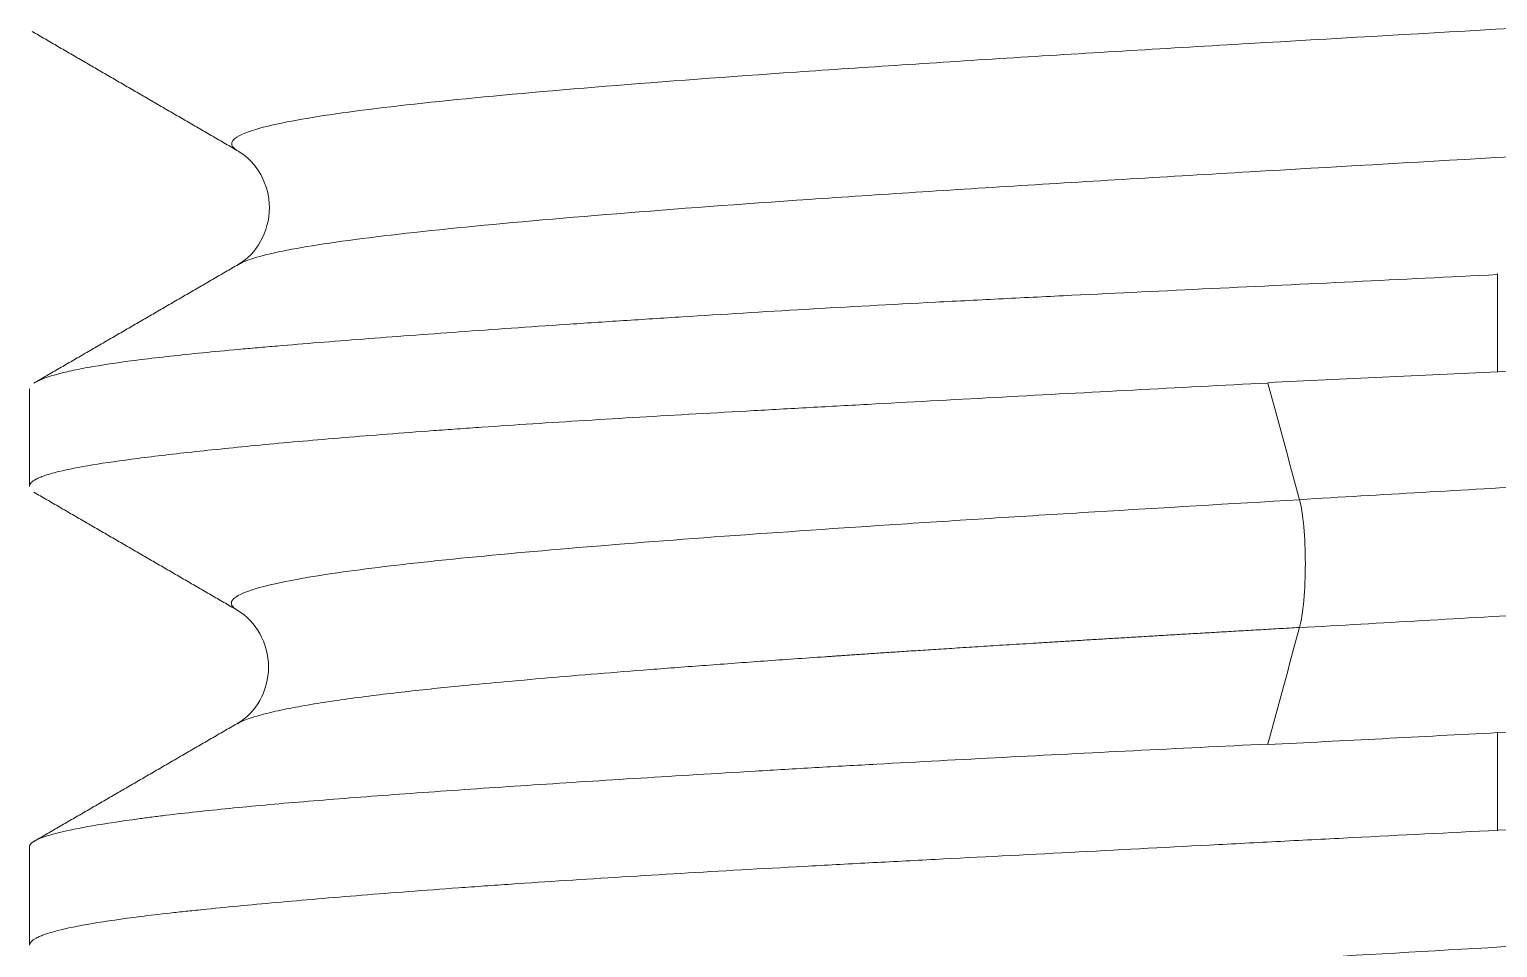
# Model space of a CAD drawing. Extents: x 840 to 1630, y 0 to 579.
# Drawn here: x 1364.63 to 1368.63, y 171.073 to 173.575 of the extents above; entities that cross this region are included whole.
import ezdxf

# ---------------------------------------------------------------- set-up
doc = ezdxf.new("R2010")
doc.units = 0
doc.header["$LTSCALE"] = 10
doc.header["$MEASUREMENT"] = 0
doc.layers.add('1', color=7, linetype='CONTINUOUS')

msp = doc.modelspace()

# ---------------------------------------------------------------- linework, layer by layer
at = {"layer": '1', "color": 7, "linetype": 'Continuous', "lineweight": 13}
for p, q in [((1368.6302, 172.6415), (1368.6302, 172.91)), ((1368.6302, 171.3915), (1368.6302, 171.66))]:
    msp.add_line(p, q, dxfattribs=at)
at = {"layer": '1', "color": 7, "linetype": 'Continuous', "lineweight": 18}
for p, q in [((1364.6302, 172.5953), (1364.6302, 172.33)), ((1364.6302, 171.347), (1364.6302, 171.08))]:
    msp.add_line(p, q, dxfattribs=at)
for points, knots in [([(1365.1963, 173.245), (1365.1655, 173.2645), (1365.1886, 173.2905), (1365.2996, 173.3165), (1365.3659, 173.3294), (1365.4045, 173.3359), (1365.5361, 173.3553), (1365.8615, 173.3941), (1366.4286, 173.4394), (1366.9091, 173.4718), (1367.1066, 173.4847), (1367.208, 173.4912), (1367.519, 173.5106), (1368.1672, 173.5494), (1368.8547, 173.5882), (1369.5157, 173.627), (1369.7317, 173.64), (1370.146, 173.6659), (1370.7416, 173.7047), (1371.3942, 173.7564), (1371.7208, 173.7952), (1371.8961, 173.8211), (1371.9623, 173.8341), (1372.0342, 173.8548), (1372.0535, 173.8625), (1372.0652, 173.8703)], [0, 0, 0, 0, 0.093618, 0.124659, 0.124659, 0.155699, 0.155699, 0.21778, 0.341942, 0.372982, 0.372982, 0.404023, 0.404023, 0.466104, 0.590266, 0.590266, 0.652347, 0.652347, 0.714428, 0.83859, 0.900671, 0.900671, 0.962752, 0.962752, 1, 1, 1, 1]), ([(1365.2005, 172.9351), (1365.2118, 172.9414), (1365.2452, 172.9542), (1365.2997, 172.9669), (1365.3659, 172.9799), (1365.4046, 172.9863), (1365.5362, 173.0057), (1365.8616, 173.0446), (1366.4287, 173.0899), (1366.9093, 173.1222), (1367.1068, 173.1351), (1367.2082, 173.1416), (1367.5192, 173.161), (1368.1673, 173.1998), (1368.8548, 173.2387), (1369.5159, 173.2775), (1369.7318, 173.2904), (1370.1462, 173.3163), (1370.7418, 173.3551), (1371.3943, 173.4069), (1371.7209, 173.4457), (1371.8961, 173.4716), (1371.9624, 173.4845), (1372.0794, 173.5182), (1372.0966, 173.539), (1372.0592, 173.5597)], [0, 0, 0, 0, 0.030205, 0.06128, 0.06128, 0.092355, 0.092355, 0.154506, 0.278806, 0.309882, 0.309882, 0.340957, 0.340957, 0.403107, 0.527408, 0.527408, 0.589558, 0.589558, 0.651709, 0.776009, 0.83816, 0.83816, 0.90031, 0.90031, 1, 1, 1, 1]), ([(1365.1995, 173.243), (1365.226, 173.2269), (1365.2652, 173.1866), (1365.2936, 173.0887), (1365.265, 172.9908), (1365.2258, 172.9505), (1365.1993, 172.9345)], [0, 0, 0, 0, 0.252441, 0.499862, 0.747378, 1, 1, 1, 1]), ([(1368.6302, 172.6424), (1368.7623, 172.6486), (1368.8933, 172.6549), (1369.1532, 172.6675), (1369.2821, 172.674), (1369.5377, 172.6874), (1369.6644, 172.6943), (1369.8214, 172.7029), (1369.8527, 172.7047), (1369.9152, 172.7082), (1369.9465, 172.7099), (1370.0397, 172.7151), (1370.101, 172.7186), (1370.2826, 172.7289), (1370.5185, 172.7424), (1370.7421, 172.7554), (1370.9052, 172.765), (1370.9855, 172.7698), (1371.0641, 172.7745), (1371.1161, 172.7777), (1371.1419, 172.7792), (1371.2694, 172.7871), (1371.3664, 172.7932), (1371.5509, 172.8054), (1371.6384, 172.8114), (1371.8039, 172.8238), (1371.8819, 172.8301), (1371.9733, 172.8384), (1371.9912, 172.8401), (1372.0265, 172.8434), (1372.0439, 172.8451), (1372.0947, 172.8502), (1372.127, 172.8536), (1372.2196, 172.8639), (1372.3311, 172.8777), (1372.4191, 172.8913), (1372.4762, 172.9014), (1372.4937, 172.9047), (1372.5258, 172.9113), (1372.5403, 172.9147), (1372.5789, 172.9245), (1372.5981, 172.9308), (1372.6136, 172.9384), (1372.6161, 172.9397), (1372.6182, 172.9411)], [0, 0, 0, 0, 0.065727, 0.065727, 0.131454, 0.131454, 0.19718, 0.19718, 0.213612, 0.213612, 0.230044, 0.230044, 0.262907, 0.262907, 0.328634, 0.394361, 0.394361, 0.427224, 0.443656, 0.443656, 0.460088, 0.460088, 0.525814, 0.525814, 0.591541, 0.591541, 0.657268, 0.657268, 0.6737, 0.6737, 0.690131, 0.690131, 0.722995, 0.722995, 0.788722, 0.854448, 0.854448, 0.887312, 0.887312, 0.920175, 0.920175, 0.985902, 0.985902, 1, 1, 1, 1]), ([(1368.6304, 172.907), (1368.4983, 172.9003), (1368.3673, 172.8939), (1368.1074, 172.8812), (1367.8496, 172.8688), (1367.5961, 172.8566), (1367.4391, 172.8489), (1367.4077, 172.8474), (1367.3452, 172.8443), (1367.3139, 172.8427), (1367.2207, 172.838), (1367.1594, 172.8349), (1366.9777, 172.8254), (1366.8597, 172.8189), (1366.63, 172.8056), (1366.5182, 172.7987), (1366.3552, 172.7884), (1366.2748, 172.7832), (1366.1963, 172.7781), (1366.1443, 172.7746), (1366.1185, 172.7729), (1365.9911, 172.7642), (1365.8941, 172.7575), (1365.7096, 172.7442), (1365.5346, 172.7312), (1365.3786, 172.7186), (1365.2872, 172.7108), (1365.2693, 172.7093), (1365.2339, 172.7062), (1365.2166, 172.7046), (1365.1658, 172.7), (1365.1334, 172.6969), (1365.0408, 172.6877), (1364.9851, 172.6816), (1364.8853, 172.6692), (1364.8413, 172.6628), (1364.7842, 172.6529), (1364.7667, 172.6496), (1364.7346, 172.6428), (1364.7201, 172.6393), (1364.6815, 172.629), (1364.6624, 172.622), (1364.6495, 172.6151), (1364.6493, 172.6151), (1364.6492, 172.615)], [0, 0, 0, 0, 0.066627, 0.066627, 0.133253, 0.19988, 0.19988, 0.216537, 0.216537, 0.233193, 0.233193, 0.266507, 0.266507, 0.333133, 0.333133, 0.39976, 0.39976, 0.433073, 0.44973, 0.44973, 0.466387, 0.466387, 0.533013, 0.533013, 0.59964, 0.666267, 0.666267, 0.682923, 0.682923, 0.69958, 0.69958, 0.732893, 0.732893, 0.79952, 0.79952, 0.866147, 0.866147, 0.89946, 0.89946, 0.932773, 0.932773, 0.9994, 0.9994, 1, 1, 1, 1]), ([(1364.6302, 172.3303), (1364.6302, 172.3312), (1364.6304, 172.3321), (1364.6324, 172.3393), (1364.6398, 172.3456), (1364.6566, 172.3534), (1364.6604, 172.355), (1364.6686, 172.3581), (1364.6819, 172.3627), (1364.6984, 172.3673), (1364.7356, 172.3764), (1364.7963, 172.3883), (1364.879, 172.4002), (1364.9494, 172.4092), (1364.9743, 172.4123), (1365.0268, 172.4184), (1365.0546, 172.4215), (1365.1413, 172.4309), (1365.2665, 172.4437), (1365.4823, 172.4628), (1365.6448, 172.4754), (1365.7523, 172.4833), (1365.7741, 172.4848), (1365.8183, 172.488), (1365.8407, 172.4895), (1365.9086, 172.4942), (1365.9546, 172.4973), (1366.0954, 172.5065), (1366.2897, 172.5185), (1366.4971, 172.5303), (1366.6576, 172.5393), (1366.7119, 172.5423), (1366.8223, 172.5483), (1366.8783, 172.5514), (1367.0488, 172.5607), (1367.1642, 172.567), (1367.3984, 172.5796), (1367.636, 172.5924), (1367.8805, 172.6052), (1368.0044, 172.6115)], [0, 0, 0, 0, 0.00951, 0.00951, 0.075542, 0.075542, 0.092051, 0.092051, 0.108559, 0.141575, 0.141575, 0.207608, 0.27364, 0.27364, 0.306657, 0.306657, 0.339673, 0.339673, 0.405706, 0.471739, 0.537771, 0.537771, 0.554279, 0.554279, 0.570788, 0.570788, 0.603804, 0.603804, 0.669837, 0.735869, 0.735869, 0.768886, 0.768886, 0.801902, 0.801902, 0.867935, 0.867935, 0.933967, 1, 1, 1, 1]), ([(1368.0906, 172.2942), (1368.3123, 172.3072), (1368.6496, 172.3266), (1368.9847, 172.346), (1369.2066, 172.3589), (1369.3167, 172.3654), (1369.8612, 172.3978), (1370.4845, 172.4366), (1371.0807, 172.4819), (1371.2997, 172.5013), (1371.4367, 172.5142), (1371.5006, 172.5207), (1371.7959, 172.553), (1371.9551, 172.5789), (1372.0455, 172.61), (1372.0572, 172.6151), (1372.0654, 172.6203)], [0, 0, 0, 0, 0.119048, 0.178572, 0.178572, 0.238095, 0.238095, 0.476191, 0.595238, 0.654762, 0.654762, 0.714286, 0.714286, 0.952382, 0.952382, 1, 1, 1, 1]), ([(1365.1929, 171.9949), (1365.1928, 171.995), (1365.1926, 171.9951), (1365.1766, 172.0062), (1365.1768, 172.0393), (1365.3174, 172.0725), (1365.5093, 172.1001), (1365.5515, 172.1057), (1365.643, 172.1167), (1365.7912, 172.1333), (1366.2078, 172.172), (1366.6685, 172.2051), (1367.0903, 172.2328), (1367.1765, 172.2383), (1367.3523, 172.2493), (1367.6209, 172.2659), (1367.9012, 172.2825), (1368.0906, 172.2935)], [0, 0, 0, 0, 0.000778, 0.000778, 0.111802, 0.333852, 0.333852, 0.389364, 0.389364, 0.444876, 0.555901, 0.777951, 0.777951, 0.833463, 0.833463, 0.888975, 1, 1, 1, 1]), ([(1368.0906, 171.9455), (1368.1002, 171.9802), (1368.1127, 172.1195), (1368.1002, 172.2589), (1368.0906, 172.2935)], [0, 0, 0, 0, 0.500044, 1, 1, 1, 1]), ([(1368.0908, 171.9447), (1368.3125, 171.9576), (1368.6498, 171.977), (1368.9849, 171.9964), (1369.2068, 172.0094), (1369.3169, 172.0159), (1369.8614, 172.0482), (1370.4846, 172.087), (1371.0808, 172.1323), (1371.2998, 172.1517), (1371.4368, 172.1647), (1371.5007, 172.1711), (1371.796, 172.2035), (1371.9552, 172.2294), (1372.0841, 172.2737), (1372.0951, 172.2922), (1372.0607, 172.3107)], [0, 0, 0, 0, 0.106067, 0.1591, 0.1591, 0.212134, 0.212134, 0.424268, 0.530335, 0.583368, 0.583368, 0.636402, 0.636402, 0.848536, 0.848536, 1, 1, 1, 1]), ([(1365.1962, 171.9927), (1365.2229, 171.9764), (1365.2626, 171.9356), (1365.2913, 171.8378), (1365.263, 171.7401), (1365.2237, 171.6997), (1365.1972, 171.6836)], [0, 0, 0, 0, 0.252519, 0.500044, 0.747535, 1, 1, 1, 1]), ([(1372.6302, 171.9706), (1372.6301, 171.9638), (1372.6239, 171.9571), (1372.608, 171.9487), (1372.6044, 171.947), (1372.5963, 171.9437), (1372.5831, 171.9387), (1372.5663, 171.9337), (1372.5281, 171.924), (1372.4648, 171.9113), (1372.3771, 171.899), (1372.3021, 171.8898), (1372.2755, 171.8867), (1372.2333, 171.8821), (1372.2188, 171.8805), (1372.1892, 171.8774), (1372.1135, 171.8697), (1372.0294, 171.8619), (1371.8847, 171.849), (1371.8072, 171.8423), (1371.6418, 171.8287), (1371.554, 171.8218), (1371.4375, 171.8131), (1371.4139, 171.8113), (1371.3662, 171.8079), (1371.2939, 171.8027), (1371.2196, 171.7975), (1371.0682, 171.7874), (1370.8589, 171.774), (1370.6352, 171.7612), (1370.4618, 171.7517), (1370.4031, 171.7485), (1370.3136, 171.7438), (1370.2836, 171.7422), (1370.2234, 171.7391), (1370.1932, 171.7376), (1370.0417, 171.7299), (1369.7957, 171.7177), (1369.543, 171.7055), (1369.3509, 171.696), (1369.2865, 171.6928), (1369.1567, 171.6863), (1369.0913, 171.6829), (1368.8941, 171.6728), (1368.7624, 171.6659), (1368.6303, 171.659)], [0, 0, 0, 0, 0.061707, 0.061707, 0.077345, 0.077345, 0.092983, 0.12426, 0.12426, 0.186813, 0.249366, 0.249366, 0.280642, 0.280642, 0.29628, 0.29628, 0.311919, 0.374471, 0.374471, 0.437024, 0.437024, 0.499577, 0.499577, 0.515215, 0.515215, 0.530854, 0.56213, 0.56213, 0.624683, 0.687236, 0.687236, 0.718512, 0.718512, 0.73415, 0.73415, 0.749789, 0.749789, 0.812341, 0.874894, 0.874894, 0.906171, 0.906171, 0.937447, 0.937447, 1, 1, 1, 1]), ([(1365.197, 171.6834), (1365.1986, 171.6844), (1365.2049, 171.6879), (1365.2181, 171.6937), (1365.2384, 171.7008), (1365.2614, 171.7075), (1365.2953, 171.7161), (1365.3439, 171.7264), (1365.4117, 171.7383), (1365.4852, 171.7494), (1365.5622, 171.7596), (1365.6409, 171.769), (1365.7191, 171.7776), (1365.8088, 171.7867), (1365.9145, 171.7967), (1366.0414, 171.808), (1366.177, 171.8194), (1366.3208, 171.8308), (1366.4723, 171.8423), (1366.6311, 171.854), (1366.7458, 171.8621), (1366.8113, 171.8666), (1366.8257, 171.8676), (1366.841, 171.8687), (1366.8573, 171.8698), (1366.8747, 171.871), (1366.8931, 171.8722), (1366.9126, 171.8735), (1366.9331, 171.8749), (1366.9546, 171.8764), (1366.9773, 171.8778), (1367.001, 171.8794), (1367.0258, 171.881), (1367.0517, 171.8827), (1367.0788, 171.8845), (1367.1069, 171.8863), (1367.1363, 171.8882), (1367.1667, 171.8901), (1367.1984, 171.8921), (1367.2312, 171.8942), (1367.2652, 171.8963), (1367.3004, 171.8985), (1367.3369, 171.9008), (1367.3745, 171.9031), (1367.4134, 171.9055), (1367.4535, 171.9079), (1367.4949, 171.9105), (1367.5376, 171.913), (1367.5815, 171.9157), (1367.6266, 171.9184), (1367.6731, 171.9211), (1367.7208, 171.924), (1367.7698, 171.9269), (1367.8202, 171.9298), (1367.8718, 171.9329), (1367.9246, 171.9359), (1367.9788, 171.9391), (1368.0342, 171.9423), (1368.0717, 171.9445), (1368.0906, 171.9456)], [0, 0, 0, 0, 0.011343, 0.039964, 0.066979, 0.092385, 0.116181, 0.163803, 0.208485, 0.250236, 0.289067, 0.32499, 0.35801, 0.38813, 0.431645, 0.475236, 0.518895, 0.562613, 0.606378, 0.650181, 0.694013, 0.697477, 0.701189, 0.705148, 0.709356, 0.713811, 0.718515, 0.723466, 0.728664, 0.734111, 0.739805, 0.745747, 0.751937, 0.758374, 0.765059, 0.771992, 0.779172, 0.7866, 0.794276, 0.802199, 0.810371, 0.81879, 0.827457, 0.836373, 0.845537, 0.85495, 0.864612, 0.874522, 0.884681, 0.89509, 0.905748, 0.916655, 0.927812, 0.939219, 0.950875, 0.962782, 0.974938, 0.987344, 1, 1, 1, 1]), ([(1368.6302, 171.393), (1368.7623, 171.3996), (1368.8933, 171.4061), (1369.1532, 171.4189), (1369.4109, 171.4315), (1369.6644, 171.444), (1369.8214, 171.4519), (1369.8528, 171.4535), (1369.9153, 171.4567), (1369.9466, 171.4583), (1370.0398, 171.4632), (1370.1011, 171.4664), (1370.2828, 171.4762), (1370.5187, 171.4896), (1370.7423, 171.503), (1370.9053, 171.513), (1370.9856, 171.518), (1371.0642, 171.523), (1371.1162, 171.5263), (1371.142, 171.528), (1371.2694, 171.5363), (1371.3664, 171.5428), (1371.5509, 171.5555), (1371.7259, 171.5681), (1371.8819, 171.5806), (1371.9733, 171.5886), (1371.9912, 171.5902), (1372.0266, 171.5934), (1372.0439, 171.595), (1372.0947, 171.5998), (1372.1271, 171.6031), (1372.2196, 171.6129), (1372.3311, 171.6262), (1372.4191, 171.6397), (1372.4762, 171.6497), (1372.4938, 171.6531), (1372.5258, 171.6597), (1372.5403, 171.6631), (1372.5789, 171.673), (1372.5981, 171.6794), (1372.6237, 171.6922), (1372.6301, 171.6985), (1372.6302, 171.7049), (1372.6302, 171.7049), (1372.6302, 171.705)], [0, 0, 0, 0, 0.062447, 0.062447, 0.124895, 0.187342, 0.187342, 0.202954, 0.202954, 0.218565, 0.218565, 0.249789, 0.249789, 0.312236, 0.374684, 0.374684, 0.405907, 0.421519, 0.421519, 0.437131, 0.437131, 0.499578, 0.499578, 0.562025, 0.624473, 0.624473, 0.640084, 0.640084, 0.655696, 0.655696, 0.68692, 0.68692, 0.749367, 0.811814, 0.811814, 0.843038, 0.843038, 0.874262, 0.874262, 0.936709, 0.936709, 0.999156, 0.999156, 1, 1, 1, 1]), ([(1368.0045, 171.6279), (1367.8806, 171.6218), (1367.7585, 171.6157), (1367.5181, 171.6037), (1367.3997, 171.5977), (1367.1666, 171.5855), (1367.052, 171.5794), (1366.8827, 171.57), (1366.8268, 171.5668), (1366.7436, 171.562), (1366.716, 171.5604), (1366.6612, 171.5572), (1366.5255, 171.5492), (1366.2913, 171.535), (1366.0003, 171.5164), (1365.8205, 171.5042), (1365.6911, 171.495), (1365.6488, 171.492), (1365.5669, 171.4859), (1365.5272, 171.4829), (1365.4117, 171.4739), (1365.3397, 171.4679), (1365.2052, 171.4557), (1365.1428, 171.4495), (1365.0565, 171.4401), (1365.0152, 171.4353), (1364.9766, 171.4305), (1364.9516, 171.4273), (1364.9394, 171.4257), (1364.8801, 171.4177), (1364.8385, 171.4114), (1364.7665, 171.3989), (1364.7058, 171.3866), (1364.6673, 171.3745), (1364.647, 171.3654), (1364.6417, 171.3623), (1364.634, 171.3563), (1364.6316, 171.3532), (1364.6304, 171.3493), (1364.6302, 171.3484), (1364.6302, 171.3475)], [0, 0, 0, 0, 0.066011, 0.066011, 0.132022, 0.132022, 0.198033, 0.198033, 0.231038, 0.231038, 0.247541, 0.247541, 0.264044, 0.330055, 0.396066, 0.462077, 0.462077, 0.495082, 0.495082, 0.528088, 0.528088, 0.594099, 0.594099, 0.66011, 0.66011, 0.693115, 0.709618, 0.709618, 0.726121, 0.726121, 0.792132, 0.792132, 0.858142, 0.924153, 0.924153, 0.957159, 0.957159, 0.990164, 0.990164, 1, 1, 1, 1]), ([(1364.6302, 171.0795), (1364.6303, 171.0861), (1364.6366, 171.0928), (1364.6524, 171.1011), (1364.6561, 171.1028), (1364.6641, 171.1062), (1364.6774, 171.1112), (1364.6942, 171.1162), (1364.7324, 171.1261), (1364.7957, 171.139), (1364.8834, 171.1516), (1364.9584, 171.1611), (1364.985, 171.1642), (1365.0272, 171.169), (1365.0416, 171.1706), (1365.0713, 171.1737), (1365.147, 171.1817), (1365.231, 171.1896), (1365.3757, 171.2026), (1365.4532, 171.2093), (1365.6186, 171.2226), (1365.7065, 171.2294), (1365.823, 171.2378), (1365.8466, 171.2395), (1365.8943, 171.2429), (1365.9666, 171.2479), (1366.0409, 171.2529), (1366.1924, 171.2627), (1366.4016, 171.2756), (1366.6254, 171.2883), (1366.7988, 171.2977), (1366.8575, 171.3009), (1366.947, 171.3057), (1366.977, 171.3073), (1367.0372, 171.3104), (1367.0674, 171.312), (1367.2189, 171.3199), (1367.3418, 171.3263), (1367.5911, 171.3393), (1367.7175, 171.3459), (1367.9095, 171.356), (1367.974, 171.3594), (1368.1037, 171.3661), (1368.1691, 171.3695), (1368.3663, 171.3796), (1368.498, 171.3863), (1368.6302, 171.393)], [0, 0, 0, 0, 0.061708, 0.061708, 0.077346, 0.077346, 0.092985, 0.124261, 0.124261, 0.186814, 0.249367, 0.249367, 0.280643, 0.280643, 0.296281, 0.296281, 0.311919, 0.374472, 0.374472, 0.437025, 0.437025, 0.499578, 0.499578, 0.515216, 0.515216, 0.530854, 0.56213, 0.56213, 0.624683, 0.687236, 0.687236, 0.718512, 0.718512, 0.734151, 0.734151, 0.749789, 0.749789, 0.812342, 0.812342, 0.874894, 0.874894, 0.906171, 0.906171, 0.937447, 0.937447, 1, 1, 1, 1]), ([(1365.1939, 170.7437), (1365.1809, 170.752), (1365.177, 170.7602), (1365.1955, 170.7905), (1365.3116, 170.8236), (1365.5601, 170.8568), (1365.7053, 170.8734), (1365.7573, 170.8789), (1365.868, 170.89), (1366.1615, 170.9176), (1366.6806, 170.9563), (1367.1978, 170.9894), (1367.4651, 171.006), (1367.5557, 171.0115), (1367.7392, 171.0226), (1368.2039, 171.0502), (1368.884, 171.0889), (1369.5425, 171.1276), (1369.814, 171.1441), (1369.9919, 171.1552), (1370.0794, 171.1607), (1370.5076, 171.1884), (1370.9786, 171.2215), (1371.4103, 171.2602), (1371.5656, 171.2768), (1371.6619, 171.2878), (1371.7065, 171.2933), (1371.911, 171.321), (1372.02, 171.344), (1372.0616, 171.367), (1372.0631, 171.3678)], [0, 0, 0, 0, 0.039473, 0.039473, 0.145726, 0.198853, 0.198853, 0.225416, 0.225416, 0.251979, 0.358232, 0.411359, 0.411359, 0.437922, 0.437922, 0.464485, 0.570738, 0.623865, 0.650428, 0.650428, 0.676991, 0.676991, 0.783244, 0.836371, 0.862934, 0.862934, 0.889497, 0.889497, 0.99575, 1, 1, 1, 1])]:
    msp.add_open_spline(points, degree=3, knots=knots, dxfattribs=at)
for points, degree in [([(1364.6379, 173.5692), (1364.9189, 173.4061), (1365.1999, 173.2429)], 2), ([(1365.2041, 172.9372), (1364.9232, 172.774), (1364.6422, 172.611)], 2), ([(1368.0044, 172.6126), (1368.2117, 172.6227), (1368.4203, 172.6325), (1368.6302, 172.6424)], 3), ([(1364.6426, 172.3139), (1364.9233, 172.1512), (1365.2038, 171.9884)], 2), ([(1365.2, 171.6859), (1364.9199, 171.5233), (1364.6398, 171.361)], 2), ([(1368.6303, 171.659), (1368.4204, 171.648), (1368.2119, 171.637), (1368.0046, 171.6263)], 3)]:
    msp.add_open_spline(points, degree=degree, dxfattribs=at)
at = {"layer": '1', "color": 7, "linetype": 'Continuous', "lineweight": 13}
for points in [[(1368.0906, 172.2935), (1368.0619, 172.3994), (1368.0332, 172.5053), (1368.0045, 172.6112)], [(1368.0046, 171.6281), (1368.0333, 171.734), (1368.0619, 171.8399), (1368.0906, 171.9458)]]:
    msp.add_open_spline(points, degree=3, dxfattribs=at)

doc.saveas('drawing.dxf')
